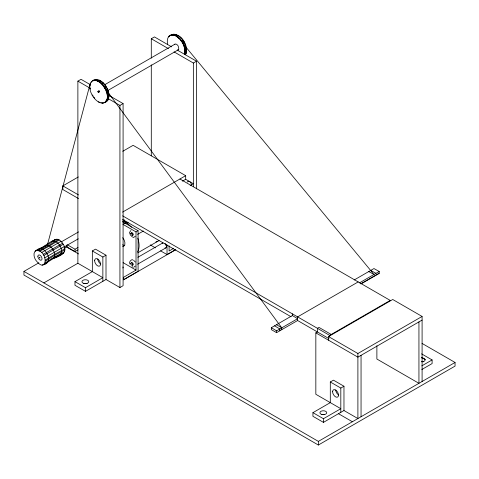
<?xml version="1.0" encoding="UTF-8"?>
<svg xmlns="http://www.w3.org/2000/svg" width="479" height="479" viewBox="0 0 479 479"><rect width="100%" height="100%" fill="white"/><g stroke="black" fill="none" stroke-linecap="round" stroke-linejoin="round"><path stroke-width="0.72" d="M107.655 96.219C107.739 98.644 107.051 101.494 104.679 102.65L106.889 99.919L107.655 96.219L109.092 96.063C108.913 88.585 102.458 77.496 93.854 80.095L94.141 79.927L92.938 80.765L93.225 80.598M171.051 35.087L173.536 35.123L176.553 36.093C182.571 39.667 186.582 47.361 184.738 54.319L185.092 52.199M107.368 97.057L107.571 95.249C107.045 88.136 100.422 78.394 92.423 80.921L92.71 80.759L91.507 81.592L90.208 83.657L47.331 245.212M35.727 250.703C48.547 248.745 47.912 276.371 35.59 259.923A8.059 4.652 60 0 1 34.045 255.379C33.063 248.948 42.08 248.356 45.733 245.535C47.678 244.625 49.78 245.955 51.163 247.278C54.127 249.834 57.246 257.726 51.768 258.971M35.141 251.134C43.128 248.457 49.385 240.692 57.51 239.219C59.665 239.775 61.342 241.428 62.605 243.194C68.844 252.14 61.516 255.594 53.133 258.654M90.064 85.849L90.148 84.837M97.973 91.447C98.902 89.908 99.65 93.872 98.135 92.01A0.808 0.467 60 0 1 97.979 91.549L99.123 90.782M109.092 96.063L108.056 100.069L106.11 101.823L106.398 101.656L105.045 102.225M176.266 36.26C181.984 40.086 186.193 47.535 184.451 54.486M185.337 54.804C188.912 46.469 181.068 32.692 171.422 34.662C181.116 32.045 189.271 46.301 185.618 54.636M174.488 44.679L174.931 44.17A3.281 1.898 60 0 1 178.212 46.068L178.811 49.002A3.281 1.898 60 0 1 177.733 50.008M174.56 35.356L175.823 35.763L176.607 34.566M91.046 82.346L91.794 81.424L91.507 81.592M105.997 100.824L107.027 101.153C112.182 93.148 104.35 79.616 94.926 79.694M169.069 36.159L170.273 35.326C167.59 36.661 167.051 40.026 167.381 42.727A12.472 7.203 60 0 0 167.68 44.463M168.614 36.907L169.356 35.991M37.907 249.852C40.871 246.332 45.559 250.685 47.032 253.642C49.69 257.51 49.187 263.731 43.649 264.737M44.727 246.493L45.733 245.535M54.145 240.476L55.217 239.452M135.312 236.243L133.647 237.5L131.462 236.428M135.312 266.084L133.647 267.348M130.917 230.471L129.552 232.411L130.025 234.291M171.704 34.494L170.5 35.326L170.787 35.165M43.852 282.897L77.879 263.252L77.879 81.131L81.035 79.31L90.513 84.783M151.292 58.133L151.292 38.745L154.448 36.925L171.656 46.858M172.248 34.967L173.823 34.961L177.116 36.416L177.984 35.266M173.967 33.973L173.356 35.212L172.53 34.799L169.985 35.488M93.489 80.526L94.968 80.233L95.794 80.646L96.405 79.406M90.495 83.49L89.86 85.005L89.812 88.16A12.472 7.203 60 0 0 92.207 95.201C94.65 99.392 99.62 104.895 104.961 102.488M174.883 35.56L175.823 35.763M94.68 80.4L97.608 80.825L99.554 81.855L100.422 80.7M99.045 79.999L98.261 81.196L96.998 80.789M97.321 80.993L98.991 81.526C103.668 84.543 106.793 89.771 107.571 95.249M89.812 88.16L90.1 87.998A12.472 7.203 60 0 0 90.28 89.148M178.984 38.38L179.655 38.404L180.703 37.386M98.704 81.693L101.422 83.813L102.093 83.837L103.141 82.819M104.793 84.663L174.931 44.17M181.421 41.284L183.14 40.29M105.578 85.723L103.859 86.717L101.422 83.813M97.979 91.549L99.129 90.89M184.176 41.948L182.457 42.942L374.009 274.479L368.752 271.563M92.207 95.201L92.489 95.034L93.183 96.141M98.135 92.01L99.285 91.345M98.207 92.118L99.351 91.453M107.284 95.411L106.476 91.902L104.895 88.376L106.613 87.382M98.363 92.303L99.512 91.645M107.434 90.723L178.212 49.858M184.038 46.463L185.762 45.469M106.476 91.902L108.2 90.908M184.846 49.978L185.139 49.247L186.571 48.984M109.002 94.417L107.577 94.68L107.655 96.89M184.93 51.624L185.217 51.457C185.056 45.361 181.649 39.416 176.553 36.093M186.654 50.63L185.217 50.78M98.393 101.883L100.063 102.416L99.776 102.584M186.175 53.492L184.768 53.456M106.889 99.919L107.206 98.89L108.607 98.925M102.416 103.177L103.895 102.883M108.362 98.728L119.936 105.416L123.091 103.59L123.091 285.712L119.936 287.532L106.009 279.491L85.49 291.346L74.969 285.274L74.969 281.628L92.345 271.599L92.345 250.96L95.495 249.14L106.009 255.211L106.009 279.491M174.057 51.888L193.354 63.03L196.51 61.204L196.51 188.84M78.526 198.575L62.851 189.528L62.851 185.888L78.322 176.955M122.798 151.274L133.114 145.323L185.684 175.673L185.684 179.314L193.354 183.744L190.151 185.589M54.624 239.883L51.379 241.757C58.103 238.111 66.228 253.241 58.426 255.702M37.188 250.367L47.098 245.218L56.678 239.117M38.895 250.751L48.69 245.577L58.384 239.5M39.787 251.2L49.523 245.996L59.276 239.949M41.541 252.571L61.031 241.32M61.126 241.979L78.586 231.896M43.116 254.445L62.605 243.194M43.787 255.517L63.276 244.266M122.582 212.107L185.684 175.673M44.81 257.792L64.294 246.541M64.048 247.044L78.275 238.829M422.029 343.407L455.05 362.465L455.05 366.112L318.361 445.027L23.95 275.054L23.95 271.407L38.847 262.809M64.114 248.218L67.353 246.35M45.331 260.061L54.708 254.283L64.815 248.811M182.487 181.164L185.684 179.314M45.385 261.127L54.756 255.277L64.875 249.876M45.074 262.971L54.468 257.007L64.563 251.72M42.188 265.079L43.811 264.139M58.965 255.391L60.588 254.451M44.242 264.306L47.487 262.432M63.725 253.056L53.684 258.253L46.206 263.121M123.091 224.304L127.025 222.034M136.018 231.902L138.084 230.71L138.084 271.3L123.612 279.652L123.612 277.263L136.018 270.102L136.018 231.902L123.091 224.441M137.605 234.363L143.395 231.022M92.345 250.96L102.859 257.031L106.009 255.211M137.707 252.876L157.926 241.2M137.898 257.283L162.986 242.799A2.922 1.688 60 0 0 162.447 243.566M74.969 281.628L85.49 287.699L102.859 277.67L77.879 263.252M137.605 264.204L165.908 247.865M173.44 248.499L169.099 251.002L169.099 245.865M160.567 250.852L167.027 254.583L175.302 249.81M123.492 279.868L175.817 249.661M329.007 338.647L297.615 320.523L276.587 332.666L271.33 329.63L271.33 327.69L292.358 315.547L292.358 313.847M354.191 279.97L373.955 268.563L379.212 271.473L379.212 273.419L361.37 283.718M358.184 281.915L297.615 316.882L297.615 320.523M359.448 282.885L379.212 271.473M276.587 332.666L276.587 330.845L297.615 318.703L292.358 315.547M360.729 283.843L379.212 273.174M422.095 381.494L422.095 316.445L357.897 353.508L357.897 418.556L343.97 410.521L323.445 422.37L312.931 416.299L312.931 412.659L323.445 418.724L340.814 408.695L315.835 394.277L315.835 332.869L317.415 331.959L317.415 328.313L318.99 327.408L331.229 334.468M122.6 215.837L329.654 335.378L390.217 300.411L179.924 179.002M328.54 340.204L328.54 336.563L392.744 299.495L422.095 316.445M422.095 320.086L357.897 357.154L315.835 332.869M312.931 412.659L330.3 402.629L330.3 381.985L333.456 380.164L343.97 386.236L343.97 410.521M330.3 381.985L340.814 388.056L343.97 386.236M421.813 365.872L432.106 359.933L432.106 363.573L421.813 369.513M23.95 271.407L318.361 441.387L455.05 362.465M67.389 244.805L75.023 249.212L78.053 247.469M66.755 245.038L66.755 246.829L75.023 251.601L78.053 249.858M52.433 258.648L57.761 256.026M62.444 253.744L63.132 253.487M101.416 102.847L102.704 103.009M132.934 259.965L132.066 259.648C130.384 260.36 128.815 262.306 130.025 264.133M132.066 266.677L132.779 267.031M370.71 270.431L375.973 273.347M177.212 50.067L196.51 61.204M151.292 38.745L168.5 48.678M108.943 95.423L123.091 103.59M77.879 81.131L90.519 88.429M421.592 353.861L432.106 359.933M421.592 357.502L425.304 359.645M328.54 336.563L357.897 353.508M122.552 219.454L291.07 316.745M62.851 185.888L78.526 194.935M122.576 221.759L138.084 230.71M150.232 244.889L155.4 247.871M123.091 262.642L136.018 270.102M66.395 246.907L78.586 253.942M338.461 413.7L352.388 421.736M276.527 324.69L281.784 327.846L281.784 329.666M274.569 325.816L279.826 328.977L279.826 330.797M271.33 327.69L276.587 330.845M133.647 260.313L135.312 262.043M93.92 97.201L94.698 98.225M281.784 327.846L103.859 86.717L104.895 88.376M130.402 235.105L130.641 235.512M418.939 321.906L418.939 383.314L376.883 359.034L376.883 345.712M361.052 355.334L361.052 416.736M340.814 388.056L340.814 412.341M329.654 335.378L329.654 336.833M323.445 418.724L323.445 422.37M318.361 441.387L318.361 445.027M193.354 63.03L193.354 186.702M167.027 244.991L167.027 254.583M151.292 64.845L151.292 155.819M119.936 105.416L119.936 287.532M102.859 257.031L102.859 281.317M85.49 287.699L85.49 291.346M75.023 249.212L75.023 251.601M100.752 264.001A4.173 2.413 60 0 1 97.8 258.888M83.657 283.64A3.407 1.964 0 0 1 87.064 283.64M187.397 182.104A2.976 1.718 60 0 1 189.971 181.87A2.976 1.718 60 0 1 191.456 185.702M128.156 222.591A2.976 1.718 60 0 1 126.061 222.573A2.976 1.718 60 0 1 124.306 219.783M338.713 395.025A4.173 2.413 60 0 1 335.761 389.912M322.439 414.467A3.407 1.964 0 0 1 324.205 414.467M421.718 357.891A3.407 1.964 0 0 1 425.124 359.861A3.407 1.964 0 0 1 421.718 361.825M421.718 361.537A3.407 1.964 0 0 1 423.418 361.801M122.768 221.041A19.004 10.975 60 0 1 131.509 227.262M137.784 238.129A19.004 10.975 60 0 1 137.653 251.834M124.797 245.392A6.287 3.628 60 0 1 122.576 244.799M122.732 237.698A6.287 3.628 60 0 1 122.732 246.583M122.971 266.953A2.563 1.479 0 0 1 122.887 267.989M159.082 240.344A19.004 10.975 60 0 1 155.885 241.955M165.542 244.703A2.191 1.263 60 0 1 165.788 245.212M131.444 262.785A1.371 0.79 60 0 1 133.048 263.588A1.371 0.79 60 0 1 132.533 265.055M165.908 244.488A2.922 1.688 60 0 1 164.98 247.948M164.98 243.338A2.922 1.688 60 0 1 165.477 243.865M131.599 232.8A1.371 0.79 60 0 1 133.12 233.908A1.371 0.79 60 0 1 132.533 235.207M131.312 233.423A1.371 0.79 60 0 1 131.444 232.944M39.326 257.439C39.703 259.271 40.523 256.888 39.326 257.439M94.644 260.708A4.173 2.413 60 0 0 99.075 266.216A4.173 2.413 60 0 0 99.075 260.313A4.173 2.413 60 0 0 94.644 260.708M83.657 283.406A3.407 1.964 0 0 0 88.771 281.7A3.407 1.964 0 0 0 83.657 279.999A3.407 1.964 0 0 0 83.657 283.406M321.619 414.431A3.407 1.964 0 0 0 326.726 412.724A3.407 1.964 0 0 0 321.619 411.024A3.407 1.964 0 0 0 321.619 414.431M332.606 391.732A4.173 2.413 60 0 0 337.036 397.247A4.173 2.413 60 0 0 337.036 391.337A4.173 2.413 60 0 0 332.606 391.732M37.889 256.385A2.922 1.688 60 0 0 40.99 260.241A2.922 1.688 60 0 0 40.99 256.109A2.922 1.688 60 0 0 37.889 256.385M130.797 263.564A1.371 0.79 60 0 0 132.252 265.372A1.371 0.79 60 0 0 132.252 263.438A1.371 0.79 60 0 0 130.797 263.564M130.797 233.722A1.371 0.79 60 0 0 132.252 235.53A1.371 0.79 60 0 0 132.252 233.596A1.371 0.79 60 0 0 130.797 233.722"/></g></svg>
